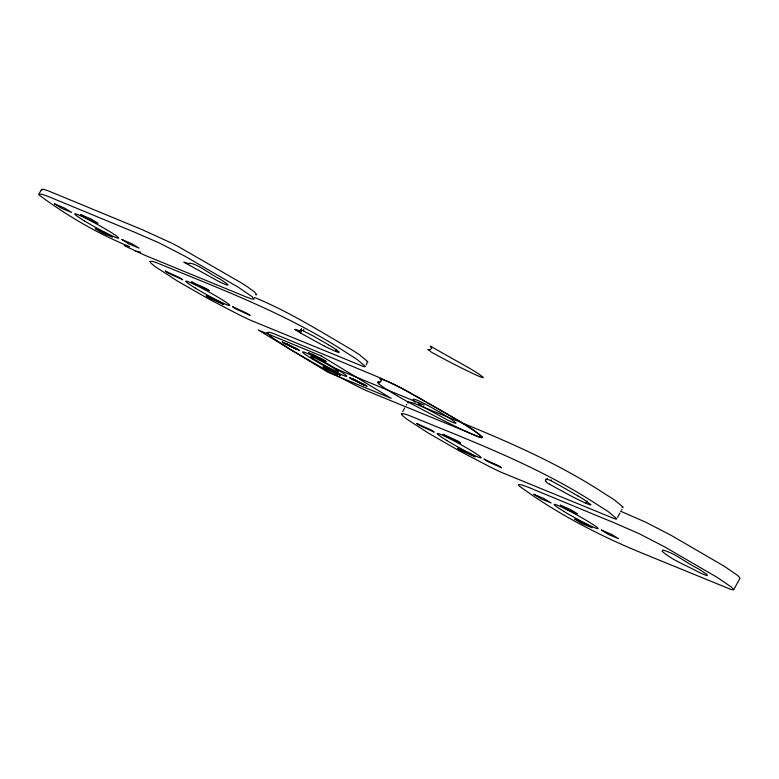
<?xml version="1.0" encoding="UTF-8"?>
<svg xmlns="http://www.w3.org/2000/svg" width="779" height="779" viewBox="0 0 779 779"><rect width="100%" height="100%" fill="white"/><g stroke="black" fill="none" stroke-linecap="round" stroke-linejoin="round"><path stroke-width="1.17" d="M255.726 294.715A47.48 3.233 28.9 0 0 256.68 294.637L254.626 292.047L247.284 286.711A43.926 2.989 28.9 0 0 241.032 282.719L178.138 246.476A33.478 2.279 28.9 0 0 172.003 243.291L142.421 229.756L48.902 191.108A74.881 5.093 28.9 0 0 43.225 189.355L41.501 189.453L41.686 190.397M590.784 504.636L583.802 499.466A22.786 1.548 28.9 0 0 577.736 495.814M577.745 495.814A67.276 4.577 28.9 0 0 574.23 493.779L565.768 488.91A85.417 5.813 28.9 0 0 562.662 487.138L558.971 485.064A24.285 1.655 28.9 0 0 554.521 482.6L552.71 481.636A11.889 0.808 28.9 0 0 550.86 480.682L547.296 479.192A63.888 4.343 28.9 0 0 546.887 479.153C542.905 479.864 547.52 483.671 549.672 484.197M301.035 329.975L301.054 330.462M323.821 345.759L323.324 345.506A22.932 1.558 28.9 0 1 319.633 343.539L316.274 341.708A61.424 4.177 28.9 0 1 314.959 340.988L305.495 335.749A41.657 2.834 28.9 0 1 300.772 333.11L301.473 329.78M299.964 332.643L300.528 329.984M301.531 328.475L301.239 329.848L313.216 335.983A74.813 5.093 28.9 0 1 315.855 337.492L321.425 340.686A81.328 5.531 28.9 0 1 323.071 341.63L328.504 344.815M303.469 330.656L303.8 329.313M547.296 479.192L547.54 478.364M550.86 480.682L551.094 479.854M545.397 481.344L546.108 478.929M301.035 330.724L300.996 330.793A45.679 3.106 28.9 0 1 300.616 330.958L300.188 330.929A36.009 2.444 28.9 0 1 299.224 330.705L296.361 329.77M381.097 381.009L380.415 381.924M587.006 500.985L586.003 503.244L587.775 503.984A24.597 1.675 28.9 0 0 590.677 504.811L590.755 504.773M335.525 351.358L336.586 349.304M129.616 246.661C97.511 233.612 66.945 215.647 39.145 195.042L38.95 194.088L41.404 189.618M366.14 364.884L367.055 363.218M402.694 411.585L404.691 407.972M406.287 405.08L406.687 404.359M617.543 517.334L619.938 512.991M621.535 510.099L621.934 509.378M733.662 589.742L731.569 587.21L717.732 577.726L664.808 546.946L639.286 533.742L613.258 522.397A1583.064 107.677 28.9 0 1 593.549 514.276L527.919 487.089L521.842 484.918L518.814 484.46L518.639 485.58C557.978 514.52 602.148 537.033 647.417 555.31L730.887 589.421L733.662 589.742L740.05 578.174L737.947 575.652L724.119 566.158L671.196 535.377L645.664 522.173L620.503 511.18M38.95 194.088L42.348 194.38L48.425 196.551L114.055 223.739A1582.568 107.638 28.9 0 0 133.764 231.86L159.792 243.204L185.314 256.408L238.238 287.188L252.075 296.672L254.168 299.204L251.393 298.883L244.84 296.38L145.186 255.415L124.163 245.589M380.103 382.08L378.837 382.022M378.097 381.963L379.071 382.061M135.887 251.296L140.59 252.094M336.002 368.808L424.097 405.051M254.46 297.481C288.133 311.22 319.03 330.647 350.346 348.924A44.121 2.999 28.9 0 1 359.713 354.922L367.854 361.797A47.665 3.243 28.9 0 1 366.821 362.031M388.409 381.613L379.948 378.604L381.097 380.434A37.119 2.522 28.9 0 1 381.145 380.532M388.867 381.827L391.009 382.849M391.633 383.141L394.223 384.427M424.331 400.825L401.545 388.185L379.792 377.737L274.403 333.918A74.687 5.083 28.9 0 0 269.3 332.273L266.895 332.633L272.202 337.55L290.148 349.333L325.632 369.811L356.957 386.131A62.933 4.285 28.9 0 0 367.474 391.097L479.971 437.223A47.665 3.243 28.9 0 0 482.25 437.282L474.109 430.417A44.121 2.999 28.9 0 0 464.742 424.419L453.787 417.885M394.895 384.758L397.563 386.121M398.244 386.472L401.857 388.37M402.363 388.633L405.781 390.474M406.453 390.844L452.424 417.086M300.772 333.11L294.978 329.546M418.995 404.593L447.487 419.978A27.323 1.86 28.9 0 0 451.46 421.799L454.917 423.114A23.798 1.616 28.9 0 0 455.91 423.016C454.508 419.949 402.344 389.617 415.11 402.285M429.102 403.561L460.866 422.072M426.434 402.149L427.895 402.986M460.964 422.169L479.241 434.176L482.561 437.35L481.198 437.632A55.338 3.759 28.9 0 1 469.143 432.91M379.178 384.086L380.834 385.401A35.104 2.386 28.9 0 0 383.589 387.348L384.378 387.884A33.906 2.308 28.9 0 0 395.216 394.622A34.305 2.337 28.9 0 0 396.978 395.654M338.427 351.465L338.563 351.602A24.801 1.685 28.9 0 1 338.884 351.933M408.06 403.132L407.875 402.188L410.173 402.207A74.687 5.083 28.9 0 1 415.275 403.843C480.361 430.475 546.566 455.394 605.614 494.344A44.121 2.999 28.9 0 1 614.991 500.342L623.132 507.217A47.665 3.243 28.9 0 1 622.1 507.45M469.201 432.939A118.077 8.033 28.9 0 1 461.314 429.278L440.69 419.112A114.143 7.761 28.9 0 1 433.202 415.275L412.208 404.194A38.346 2.61 28.9 0 1 396.939 395.644M379.12 384.057A47.022 3.194 28.9 0 1 378.156 382.002M335.369 351.261A26.379 1.792 28.9 0 1 323.85 345.779M338.923 351.962A23.896 1.626 28.9 0 1 335.506 351.339M328.602 344.854A23.214 1.577 28.9 0 1 338.154 351.319M294.774 329.42A19.767 1.344 28.9 0 1 296.526 329.868M420.426 404.681A15.113 0.76 29.6 0 1 418.196 403.395M549.575 484.168A17.021 1.159 28.9 0 0 556.264 487.936L565.817 493.175A32.221 2.191 28.9 0 0 586.081 503.292M189.949 263.205L189.628 263.623A36.837 2.503 28.9 0 1 188.129 263.39L183.854 262.172L218.987 281.579A28.881 1.967 28.9 0 0 223.855 283.799A24.47 1.665 28.9 0 0 227.653 285.104A23.867 1.626 28.9 0 0 227.312 284.14A27.664 1.879 28.9 0 0 225.335 282.592L221.801 280.206A19.641 1.334 28.9 0 0 219.357 278.678C210.281 274.5 198.499 264.285 189.949 263.205M662.286 551.425C672.355 560.296 686.844 565.603 698.919 572.283A36.243 2.464 28.9 0 0 702.015 573.704L704.732 574.853A24.451 1.665 28.9 0 0 707.215 575.662C708.286 574.435 702.921 572.185 701.84 571.026A21.072 1.431 28.9 0 0 697.857 568.553C686.192 562.886 675.49 553.372 662.987 550.11A105.71 7.186 28.9 0 0 662.52 550.373L662.286 551.425M428.09 349.596L431.839 352.459L447.175 360.677A85.894 5.843 28.9 0 0 458.831 366.656A65.056 4.421 28.9 0 0 468.364 371.359A88.787 6.037 28.9 0 0 476.767 375.293L478.598 376.111A27.392 1.86 28.9 0 0 481.441 377.24L483.068 377.659A18.579 1.266 28.9 0 0 483.146 377.328L480.361 375.098A27.528 1.87 28.9 0 0 477.021 372.859A27.976 1.899 28.9 0 0 474.956 371.554L473.856 370.872A25.103 1.704 28.9 0 0 469.036 367.98L430.29 346.119L431.615 348.057L430.524 349.567A88.037 5.989 28.9 0 1 428.674 349.557L428.09 349.596M165.323 271.111L167.651 272.796A9.367 0.633 28.9 0 0 168.176 273.108L182.763 279.768L180.747 278.288A9.367 0.633 28.9 0 0 179.91 277.772L165.352 271.102M191.751 281.988L194.078 283.673A9.367 0.633 28.9 0 0 194.604 283.984L209.191 290.645L207.175 289.155A9.367 0.633 28.9 0 0 206.338 288.649L191.751 281.988M206.25 295.913L208.587 297.597A9.367 0.633 28.9 0 0 209.103 297.909L223.69 304.579L221.674 303.089A9.367 0.633 28.9 0 0 220.837 302.583L206.347 295.903M232.687 306.79L235.015 308.474A9.367 0.633 28.9 0 0 235.54 308.786L250.127 315.446L248.102 313.956A9.367 0.633 28.9 0 0 247.274 313.45L232.775 306.78M282.271 341.981L284.286 343.471A9.367 0.633 28.9 0 0 284.793 343.773L299.711 350.638L297.383 348.953A9.367 0.633 28.9 0 0 296.857 348.641L282.271 341.981M308.698 352.848L310.714 354.338A9.367 0.633 28.9 0 0 311.22 354.649L326.138 361.514L323.811 359.83A9.367 0.633 28.9 0 0 323.285 359.518L308.737 352.838M323.207 366.782L325.223 368.272A9.367 0.633 28.9 0 0 325.729 368.574L340.647 375.439L338.31 373.754A9.367 0.633 28.9 0 0 337.794 373.443L323.207 366.782M349.635 377.659L351.65 379.139A9.367 0.633 28.9 0 0 352.157 379.451L367.075 386.316L364.747 384.631A9.367 0.633 28.9 0 0 364.221 384.32L349.635 377.659M416.765 423.474L419.092 425.149A9.367 0.633 28.9 0 0 419.618 425.47L434.205 432.131L432.189 430.641A9.367 0.633 28.9 0 0 431.352 430.135L416.794 423.455M443.193 434.341L445.52 436.026A9.367 0.633 28.9 0 0 446.046 436.337L460.632 442.998L458.617 441.508A9.367 0.633 28.9 0 0 457.779 441.002L443.222 434.331M457.692 448.276L460.029 449.95A9.367 0.633 28.9 0 0 460.545 450.272L475.132 456.932L473.116 455.442A9.367 0.633 28.9 0 0 472.278 454.936L457.692 448.276M484.129 459.143L486.456 460.827A9.367 0.633 28.9 0 0 486.982 461.139L501.569 467.799L499.543 466.319A9.367 0.633 28.9 0 0 498.716 465.813L484.129 459.143M150.055 261.403L150.902 263.127L155.255 266.681L177.057 280.82L208.684 298.951L240.01 315.261A62.933 4.285 28.9 0 0 250.526 320.237L363.024 366.364A47.665 3.243 28.9 0 0 365.302 366.422L357.162 359.547A44.121 2.999 28.9 0 0 347.794 353.549C288.766 314.541 222.482 289.807 157.446 263.059A74.687 5.083 28.9 0 0 152.353 261.413L150.055 261.403M401.497 413.756L402.344 415.48L406.696 419.034L428.499 433.173L460.126 451.304L491.452 467.624A62.933 4.285 28.9 0 0 501.968 472.59L614.465 518.717A47.665 3.243 28.9 0 0 616.744 518.775L608.603 511.9A44.121 2.999 28.9 0 0 599.236 505.912C540.188 466.952 473.973 442.063 408.887 415.411A74.687 5.083 28.9 0 0 403.795 413.766L401.497 413.756M285.786 343.412L296.215 349.167L285.825 343.403M312.213 354.289L322.642 360.044L312.252 354.279M326.713 368.214L337.141 373.978L326.713 368.214M353.15 379.091L363.569 384.845L353.15 379.091M301.288 329.838L301.239 329.848A24.909 1.694 28.9 0 1 301.239 329.848M54.481 203.816L61.473 208.227L71.668 212.433L64.404 208.022L54.481 203.816M80.909 214.692L87.9 219.103L98.096 223.31L90.841 218.899L80.909 214.692M95.418 228.617L102.4 233.028L112.595 237.235L105.34 232.824L95.418 228.617M121.845 239.494L128.837 243.905L139.022 248.112L131.768 243.7L121.845 239.494M533.975 494.353L540.967 498.764L551.162 502.971L543.898 498.56L533.975 494.353M560.413 505.23L567.394 509.641L577.59 513.848L570.335 509.437L560.413 505.23M574.912 519.155L581.894 523.566L592.089 527.773L584.834 523.361L574.912 519.155M601.339 530.032L608.331 534.443L618.516 538.649L611.262 534.238L601.339 530.032M321.055 355.828L258.122 329.936L328.29 372.459L391.224 398.351L321.055 355.828M312.282 358.963A25.162 1.714 28.9 0 0 346.655 376.354A25.162 1.714 28.9 0 0 315.086 357.123A25.162 1.714 28.9 0 0 312.282 358.963M316.849 360.872A15.892 1.081 28.9 0 0 338.553 371.856A15.892 1.081 28.9 0 0 318.611 359.713A15.892 1.081 28.9 0 0 316.849 360.872M195.325 288.094A25.162 1.714 28.9 0 0 229.708 305.485A25.162 1.714 28.9 0 0 198.129 286.263A25.162 1.714 28.9 0 0 195.325 288.094M84.346 220.847A25.162 1.714 28.9 0 0 118.612 238.16A25.162 1.714 28.9 0 0 86.897 218.88A25.162 1.714 28.9 0 0 84.346 220.847M446.766 440.456A25.162 1.714 28.9 0 0 481.149 457.838A25.162 1.714 28.9 0 0 449.571 438.616A25.162 1.714 28.9 0 0 446.766 440.456M563.84 511.384A25.162 1.714 28.9 0 0 598.106 528.698A25.162 1.714 28.9 0 0 566.391 509.417A25.162 1.714 28.9 0 0 563.84 511.384"/></g></svg>
